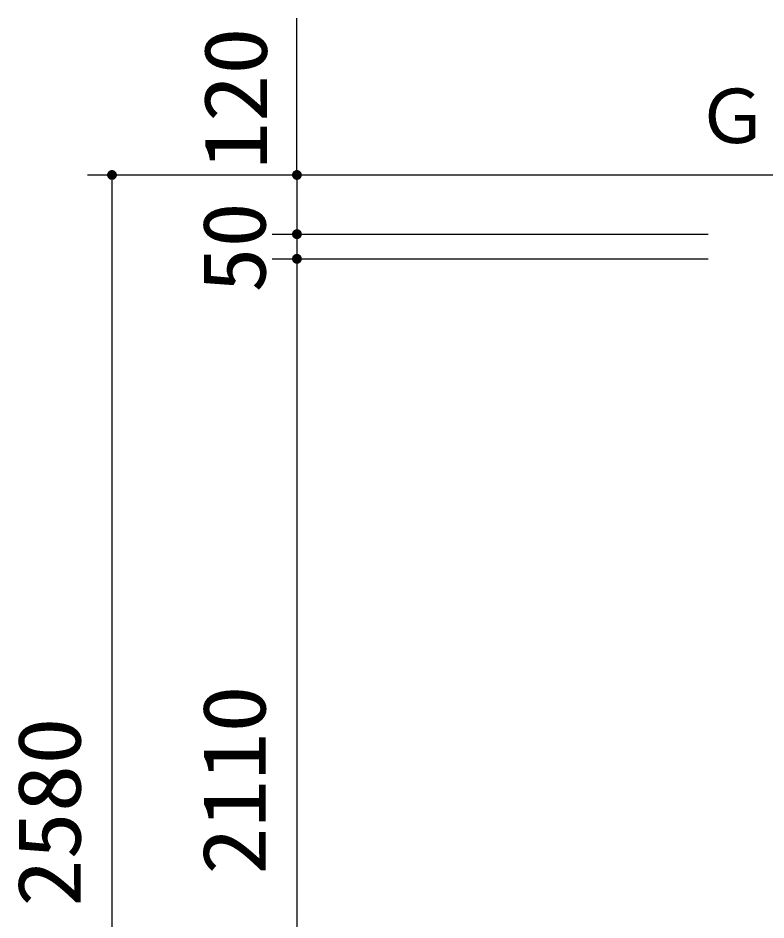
# Model space of a CAD drawing. Units: millimetres, scale not verified. Extents: x -14850 to 14850, y -10500 to 10500.
# Drawn here: x -1663 to -147, y -4459 to -2630 of the extents above; entities that cross this region are included whole.
import ezdxf
from ezdxf.enums import TextEntityAlignment as Align

# ---------------------------------------------------------------- set-up
doc = ezdxf.new("R2010")
doc.units = ezdxf.units.MM
doc.header["$LTSCALE"] = 50
for name, color, linetype, lineweight in [('0-0_空気管', 3, 'Continuous', 25), ('0-1_機器', 3, 'Continuous', 25), ('0-4_製作', 5, 'Continuous', 25)]:
    doc.layers.add(name, color=color, linetype=linetype, lineweight=lineweight)
doc.styles.add('ＭＳ ゴシック', font='')
doc.styles.get('ＭＳ ゴシック').set_extended_font_data('MS Gothic')

msp = doc.modelspace()

# ---------------------------------------------------------------- linework, layer by layer
at = {"layer": '0-1_機器', "color": 2}
msp.add_line((-264.13, -2948.46), (2262.48, -2948.46), dxfattribs=at)
at = {"layer": '0-4_製作', "color": 2}
for p, q in [((-1097.79, -2948.46), (-1097.79, -2630.34)), ((-1522.79, -2948.46), (-264.13, -2948.46)), ((-1472.79, -2948.46), (-1472.79, -5528.46)), ((-1097.79, -2948.46), (-1097.79, -3068.46)), ((-1147.79, -3068.46), (-264.13, -3068.46)), ((-1097.79, -3068.46), (-1097.79, -3118.46)), ((-1147.79, -3118.46), (-264.13, -3118.46)), ((-1147.79, -3118.46), (-264.13, -3118.46)), ((-1097.79, -3118.46), (-1097.79, -5228.46))]:
    msp.add_line(p, q, dxfattribs=at)
at = {"layer": '0-4_製作'}
for points in [[(-1481.23, -2943.1), (-1472.79, -2948.46), (-1481.84, -2944.2)], [(-1481.23, -2943.1), (-1472.79, -2938.46), (-1472.79, -2948.46)], [(-1480.5, -2942.09), (-1472.79, -2938.46), (-1481.23, -2943.1)], [(-1479.64, -2941.17), (-1472.79, -2938.46), (-1480.5, -2942.09)], [(-1478.67, -2940.37), (-1472.79, -2938.46), (-1479.64, -2941.17)], [(-1477.61, -2939.7), (-1472.79, -2938.46), (-1478.67, -2940.37)], [(-1476.47, -2939.16), (-1472.79, -2938.46), (-1477.61, -2939.7)], [(-1475.28, -2938.77), (-1472.79, -2938.46), (-1476.47, -2939.16)], [(-1474.04, -2938.54), (-1472.79, -2938.46), (-1475.28, -2938.77)], [(-1472.79, -2938.46), (-1462.79, -2948.46), (-1472.79, -2948.46)], [(-1472.79, -2938.46), (-1462.87, -2947.21), (-1462.79, -2948.46)], [(-1472.79, -2938.46), (-1463.11, -2945.97), (-1462.87, -2947.21)], [(-1472.79, -2938.46), (-1463.49, -2944.78), (-1463.11, -2945.97)], [(-1472.79, -2938.46), (-1464.03, -2943.64), (-1463.49, -2944.78)], [(-1472.79, -2938.46), (-1464.7, -2942.58), (-1464.03, -2943.64)], [(-1472.79, -2938.46), (-1465.5, -2941.61), (-1464.7, -2942.58)], [(-1472.16, -2938.48), (-1465.5, -2941.61), (-1472.79, -2938.46)], [(-1470.92, -2938.64), (-1465.5, -2941.61), (-1472.16, -2938.48)], [(-1470.92, -2938.64), (-1466.42, -2940.75), (-1465.5, -2941.61)], [(-1469.7, -2938.95), (-1466.42, -2940.75), (-1470.92, -2938.64)], [(-1469.7, -2938.95), (-1467.43, -2940.02), (-1466.42, -2940.75)], [(-1468.53, -2939.41), (-1467.43, -2940.02), (-1469.7, -2938.95)], [(-1106.84, -2944.2), (-1097.79, -2938.46), (-1097.79, -2948.46)], [(-1106.23, -2943.1), (-1097.79, -2938.46), (-1106.84, -2944.2)], [(-1105.5, -2942.09), (-1097.79, -2938.46), (-1106.23, -2943.1)], [(-1104.64, -2941.17), (-1097.79, -2938.46), (-1105.5, -2942.09)], [(-1103.67, -2940.37), (-1097.79, -2938.46), (-1104.64, -2941.17)], [(-1102.61, -2939.7), (-1097.79, -2938.46), (-1103.67, -2940.37)], [(-1101.47, -2939.16), (-1097.79, -2938.46), (-1102.61, -2939.7)], [(-1100.28, -2938.77), (-1097.79, -2938.46), (-1101.47, -2939.16)], [(-1099.04, -2938.54), (-1097.79, -2938.46), (-1100.28, -2938.77)], [(-1097.79, -2938.46), (-1087.79, -2948.46), (-1097.79, -2948.46)], [(-1097.79, -2938.46), (-1087.87, -2947.21), (-1087.79, -2948.46)], [(-1097.79, -2938.46), (-1088.11, -2945.97), (-1087.87, -2947.21)], [(-1097.79, -2938.46), (-1088.49, -2944.78), (-1088.11, -2945.97)], [(-1097.79, -2938.46), (-1089.03, -2943.64), (-1088.49, -2944.78)], [(-1097.79, -2938.46), (-1089.7, -2942.58), (-1089.03, -2943.64)], [(-1097.79, -2938.46), (-1090.5, -2941.61), (-1089.7, -2942.58)], [(-1097.79, -2938.46), (-1091.42, -2940.75), (-1090.5, -2941.61)], [(-1097.16, -2938.48), (-1091.42, -2940.75), (-1097.79, -2938.46)], [(-1097.16, -2938.48), (-1092.43, -2940.02), (-1091.42, -2940.75)], [(-1095.92, -2938.64), (-1092.43, -2940.02), (-1097.16, -2938.48)], [(-1095.92, -2938.64), (-1093.53, -2939.41), (-1092.43, -2940.02)], [(-1094.7, -2938.95), (-1093.53, -2939.41), (-1095.92, -2938.64)], [(-1482.77, -2947.83), (-1472.79, -2948.46), (-1482.79, -2948.46)], [(-1482.79, -2948.46), (-1472.79, -2948.46), (-1482.71, -2949.71)], [(-1482.61, -2946.59), (-1472.79, -2948.46), (-1482.77, -2947.83)], [(-1482.71, -2949.71), (-1472.79, -2948.46), (-1482.48, -2950.95)], [(-1482.3, -2945.37), (-1472.79, -2948.46), (-1482.61, -2946.59)], [(-1482.48, -2950.95), (-1472.79, -2948.46), (-1482.09, -2952.14)], [(-1481.84, -2944.2), (-1472.79, -2948.46), (-1482.3, -2945.37)], [(-1482.09, -2952.14), (-1472.79, -2948.46), (-1481.55, -2953.28)], [(-1481.55, -2953.28), (-1472.79, -2948.46), (-1480.88, -2954.34)], [(-1480.88, -2954.34), (-1472.79, -2948.46), (-1472.79, -2958.46)], [(-1480.88, -2954.34), (-1473.42, -2958.44), (-1480.08, -2955.31)], [(-1480.88, -2954.34), (-1472.79, -2958.46), (-1473.42, -2958.44)], [(-1480.08, -2955.31), (-1474.66, -2958.28), (-1479.17, -2956.17)], [(-1480.08, -2955.31), (-1473.42, -2958.44), (-1474.66, -2958.28)], [(-1479.17, -2956.17), (-1475.88, -2957.97), (-1478.15, -2956.9)], [(-1479.17, -2956.17), (-1474.66, -2958.28), (-1475.88, -2957.97)], [(-1478.15, -2956.9), (-1475.88, -2957.97), (-1477.05, -2957.51)], [(-1472.79, -2948.46), (-1471.54, -2958.38), (-1472.79, -2958.46)], [(-1472.79, -2948.46), (-1470.3, -2958.15), (-1471.54, -2958.38)], [(-1472.79, -2948.46), (-1469.11, -2957.76), (-1470.3, -2958.15)], [(-1472.79, -2948.46), (-1467.97, -2957.22), (-1469.11, -2957.76)], [(-1472.79, -2948.46), (-1466.91, -2956.55), (-1467.97, -2957.22)], [(-1472.79, -2948.46), (-1465.95, -2955.75), (-1466.91, -2956.55)], [(-1472.79, -2948.46), (-1465.09, -2954.83), (-1465.95, -2955.75)], [(-1472.79, -2948.46), (-1464.35, -2953.82), (-1465.09, -2954.83)], [(-1472.79, -2948.46), (-1463.74, -2952.72), (-1464.35, -2953.82)], [(-1462.79, -2948.46), (-1463.74, -2952.72), (-1472.79, -2948.46)], [(-1462.79, -2948.46), (-1463.28, -2951.55), (-1463.74, -2952.72)], [(-1462.79, -2948.46), (-1462.97, -2950.33), (-1463.28, -2951.55)], [(-1462.79, -2948.46), (-1462.81, -2949.09), (-1462.97, -2950.33)], [(-1107.77, -2947.83), (-1097.79, -2948.46), (-1107.79, -2948.46)], [(-1107.79, -2948.46), (-1097.79, -2948.46), (-1107.71, -2949.71)], [(-1107.61, -2946.59), (-1097.79, -2948.46), (-1107.77, -2947.83)], [(-1107.71, -2949.71), (-1097.79, -2948.46), (-1107.48, -2950.95)], [(-1107.3, -2945.37), (-1097.79, -2948.46), (-1107.61, -2946.59)], [(-1107.48, -2950.95), (-1097.79, -2948.46), (-1107.09, -2952.14)], [(-1106.84, -2944.2), (-1097.79, -2948.46), (-1107.3, -2945.37)], [(-1107.09, -2952.14), (-1097.79, -2948.46), (-1106.55, -2953.28)], [(-1106.55, -2953.28), (-1097.79, -2948.46), (-1105.88, -2954.34)], [(-1105.88, -2954.34), (-1097.79, -2948.46), (-1105.08, -2955.31)], [(-1105.08, -2955.31), (-1097.79, -2948.46), (-1097.79, -2958.46)], [(-1105.08, -2955.31), (-1097.79, -2958.46), (-1104.17, -2956.17)], [(-1104.17, -2956.17), (-1098.42, -2958.44), (-1103.15, -2956.9)], [(-1104.17, -2956.17), (-1097.79, -2958.46), (-1098.42, -2958.44)], [(-1103.15, -2956.9), (-1099.66, -2958.28), (-1102.05, -2957.51)], [(-1103.15, -2956.9), (-1098.42, -2958.44), (-1099.66, -2958.28)], [(-1102.05, -2957.51), (-1099.66, -2958.28), (-1100.88, -2957.97)], [(-1097.79, -2948.46), (-1096.54, -2958.38), (-1097.79, -2958.46)], [(-1097.79, -2948.46), (-1095.3, -2958.15), (-1096.54, -2958.38)], [(-1097.79, -2948.46), (-1094.11, -2957.76), (-1095.3, -2958.15)], [(-1097.79, -2948.46), (-1092.97, -2957.22), (-1094.11, -2957.76)], [(-1097.79, -2948.46), (-1091.91, -2956.55), (-1092.97, -2957.22)], [(-1097.79, -2948.46), (-1090.95, -2955.75), (-1091.91, -2956.55)], [(-1097.79, -2948.46), (-1090.09, -2954.83), (-1090.95, -2955.75)], [(-1097.79, -2948.46), (-1089.35, -2953.82), (-1090.09, -2954.83)], [(-1097.79, -2948.46), (-1088.74, -2952.72), (-1089.35, -2953.82)], [(-1097.79, -2948.46), (-1088.28, -2951.55), (-1088.74, -2952.72)], [(-1087.79, -2948.46), (-1088.28, -2951.55), (-1097.79, -2948.46)], [(-1087.79, -2948.46), (-1087.97, -2950.33), (-1088.28, -2951.55)], [(-1087.79, -2948.46), (-1087.81, -2949.09), (-1087.97, -2950.33)], [(-1107.77, -3067.83), (-1097.79, -3068.46), (-1107.79, -3068.46)], [(-1107.79, -3068.46), (-1097.79, -3068.46), (-1107.71, -3069.71)], [(-1107.61, -3066.59), (-1097.79, -3068.46), (-1107.77, -3067.83)], [(-1107.71, -3069.71), (-1097.79, -3068.46), (-1107.48, -3070.95)], [(-1107.3, -3065.37), (-1097.79, -3068.46), (-1107.61, -3066.59)], [(-1107.48, -3070.95), (-1097.79, -3068.46), (-1107.09, -3072.14)], [(-1106.84, -3064.2), (-1097.79, -3068.46), (-1107.3, -3065.37)], [(-1107.09, -3072.14), (-1097.79, -3068.46), (-1106.55, -3073.28)], [(-1106.84, -3064.2), (-1097.79, -3058.46), (-1097.79, -3068.46)], [(-1106.23, -3063.1), (-1097.79, -3058.46), (-1106.84, -3064.2)], [(-1106.55, -3073.28), (-1097.79, -3068.46), (-1105.88, -3074.34)], [(-1105.5, -3062.09), (-1097.79, -3058.46), (-1106.23, -3063.1)], [(-1105.88, -3074.34), (-1097.79, -3068.46), (-1105.08, -3075.31)], [(-1104.64, -3061.17), (-1097.79, -3058.46), (-1105.5, -3062.09)], [(-1105.08, -3075.31), (-1097.79, -3068.46), (-1104.17, -3076.17)], [(-1103.67, -3060.37), (-1097.79, -3058.46), (-1104.64, -3061.17)], [(-1104.17, -3076.17), (-1097.79, -3068.46), (-1097.79, -3078.46)], [(-1102.61, -3059.7), (-1097.79, -3058.46), (-1103.67, -3060.37)], [(-1101.47, -3059.16), (-1097.79, -3058.46), (-1102.61, -3059.7)], [(-1100.28, -3058.77), (-1097.79, -3058.46), (-1101.47, -3059.16)], [(-1099.04, -3058.54), (-1097.79, -3058.46), (-1100.28, -3058.77)], [(-1097.79, -3058.46), (-1087.79, -3068.46), (-1097.79, -3068.46)], [(-1097.79, -3058.46), (-1087.87, -3067.21), (-1087.79, -3068.46)], [(-1097.79, -3058.46), (-1088.11, -3065.97), (-1087.87, -3067.21)], [(-1097.79, -3058.46), (-1088.49, -3064.78), (-1088.11, -3065.97)], [(-1097.79, -3058.46), (-1089.03, -3063.64), (-1088.49, -3064.78)], [(-1097.79, -3058.46), (-1089.7, -3062.58), (-1089.03, -3063.64)], [(-1097.79, -3058.46), (-1090.5, -3061.62), (-1089.7, -3062.58)], [(-1097.79, -3058.46), (-1091.42, -3060.76), (-1090.5, -3061.62)], [(-1097.79, -3058.46), (-1092.43, -3060.02), (-1091.42, -3060.76)], [(-1097.16, -3058.48), (-1092.43, -3060.02), (-1097.79, -3058.46)], [(-1097.79, -3068.46), (-1096.54, -3078.38), (-1097.79, -3078.46)], [(-1097.79, -3068.46), (-1095.3, -3078.15), (-1096.54, -3078.38)], [(-1097.79, -3068.46), (-1094.11, -3077.76), (-1095.3, -3078.15)], [(-1097.79, -3068.46), (-1092.97, -3077.22), (-1094.11, -3077.76)], [(-1097.79, -3068.46), (-1091.91, -3076.55), (-1092.97, -3077.22)], [(-1097.79, -3068.46), (-1090.95, -3075.75), (-1091.91, -3076.55)], [(-1097.79, -3068.46), (-1090.09, -3074.84), (-1090.95, -3075.75)], [(-1097.79, -3068.46), (-1089.35, -3073.82), (-1090.09, -3074.84)], [(-1097.79, -3068.46), (-1088.74, -3072.72), (-1089.35, -3073.82)], [(-1097.79, -3068.46), (-1088.28, -3071.55), (-1088.74, -3072.72)], [(-1087.79, -3068.46), (-1088.28, -3071.55), (-1097.79, -3068.46)], [(-1095.92, -3058.64), (-1092.43, -3060.02), (-1097.16, -3058.48)], [(-1095.92, -3058.64), (-1093.53, -3059.41), (-1092.43, -3060.02)], [(-1094.7, -3058.95), (-1093.53, -3059.41), (-1095.92, -3058.64)], [(-1087.79, -3068.46), (-1087.97, -3070.33), (-1088.28, -3071.55)], [(-1087.79, -3068.46), (-1087.81, -3069.09), (-1087.97, -3070.33)], [(-1104.17, -3076.17), (-1098.42, -3078.44), (-1103.15, -3076.9)], [(-1104.17, -3076.17), (-1097.79, -3078.46), (-1098.42, -3078.44)], [(-1103.15, -3076.9), (-1099.66, -3078.28), (-1102.05, -3077.51)], [(-1103.15, -3076.9), (-1098.42, -3078.44), (-1099.66, -3078.28)], [(-1102.05, -3077.51), (-1099.66, -3078.28), (-1100.88, -3077.97)], [(-1107.77, -3117.83), (-1097.79, -3118.46), (-1107.79, -3118.46)], [(-1107.77, -3117.83), (-1097.79, -3118.46), (-1107.79, -3118.46)], [(-1107.79, -3118.46), (-1097.79, -3118.46), (-1107.71, -3119.71)], [(-1107.79, -3118.46), (-1097.79, -3118.46), (-1107.71, -3119.71)], [(-1107.61, -3116.59), (-1097.79, -3118.46), (-1107.77, -3117.83)], [(-1107.61, -3116.59), (-1097.79, -3118.46), (-1107.77, -3117.83)], [(-1107.71, -3119.71), (-1097.79, -3118.46), (-1107.48, -3120.95)], [(-1107.71, -3119.71), (-1097.79, -3118.46), (-1107.48, -3120.95)], [(-1107.3, -3115.37), (-1097.79, -3118.46), (-1107.61, -3116.59)], [(-1107.3, -3115.37), (-1097.79, -3118.46), (-1107.61, -3116.59)], [(-1107.48, -3120.95), (-1097.79, -3118.46), (-1107.09, -3122.14)], [(-1107.48, -3120.95), (-1097.79, -3118.46), (-1107.09, -3122.14)], [(-1106.84, -3114.2), (-1097.79, -3118.46), (-1107.3, -3115.37)], [(-1106.84, -3114.2), (-1097.79, -3118.46), (-1107.3, -3115.37)], [(-1107.09, -3122.14), (-1097.79, -3118.46), (-1106.55, -3123.28)], [(-1107.09, -3122.14), (-1097.79, -3118.46), (-1106.55, -3123.28)], [(-1106.84, -3114.2), (-1097.79, -3108.46), (-1097.79, -3118.46)], [(-1106.23, -3113.1), (-1097.79, -3108.46), (-1106.84, -3114.2)], [(-1106.84, -3114.2), (-1097.79, -3108.46), (-1097.79, -3118.46)], [(-1106.23, -3113.1), (-1097.79, -3108.46), (-1106.84, -3114.2)], [(-1106.55, -3123.28), (-1097.79, -3118.46), (-1105.88, -3124.34)], [(-1106.55, -3123.28), (-1097.79, -3118.46), (-1105.88, -3124.34)], [(-1105.5, -3112.09), (-1097.79, -3108.46), (-1106.23, -3113.1)], [(-1105.5, -3112.09), (-1097.79, -3108.46), (-1106.23, -3113.1)], [(-1105.88, -3124.34), (-1097.79, -3118.46), (-1105.08, -3125.31)], [(-1105.88, -3124.34), (-1097.79, -3118.46), (-1105.08, -3125.31)], [(-1104.64, -3111.17), (-1097.79, -3108.46), (-1105.5, -3112.09)], [(-1104.64, -3111.17), (-1097.79, -3108.46), (-1105.5, -3112.09)], [(-1105.08, -3125.31), (-1097.79, -3118.46), (-1104.17, -3126.17)], [(-1105.08, -3125.31), (-1097.79, -3118.46), (-1104.17, -3126.17)], [(-1103.67, -3110.37), (-1097.79, -3108.46), (-1104.64, -3111.17)], [(-1103.67, -3110.37), (-1097.79, -3108.46), (-1104.64, -3111.17)], [(-1104.17, -3126.17), (-1097.79, -3118.46), (-1097.79, -3128.46)], [(-1104.17, -3126.17), (-1097.79, -3118.46), (-1097.79, -3128.46)], [(-1104.17, -3126.17), (-1098.42, -3128.44), (-1103.15, -3126.9)], [(-1104.17, -3126.17), (-1097.79, -3128.46), (-1098.42, -3128.44)], [(-1104.17, -3126.17), (-1098.42, -3128.44), (-1103.15, -3126.9)], [(-1104.17, -3126.17), (-1097.79, -3128.46), (-1098.42, -3128.44)], [(-1102.61, -3109.7), (-1097.79, -3108.46), (-1103.67, -3110.37)], [(-1102.61, -3109.7), (-1097.79, -3108.46), (-1103.67, -3110.37)], [(-1101.47, -3109.16), (-1097.79, -3108.46), (-1102.61, -3109.7)], [(-1101.47, -3109.16), (-1097.79, -3108.46), (-1102.61, -3109.7)], [(-1100.28, -3108.77), (-1097.79, -3108.46), (-1101.47, -3109.16)], [(-1100.28, -3108.77), (-1097.79, -3108.46), (-1101.47, -3109.16)], [(-1099.04, -3108.54), (-1097.79, -3108.46), (-1100.28, -3108.77)], [(-1099.04, -3108.54), (-1097.79, -3108.46), (-1100.28, -3108.77)], [(-1097.79, -3108.46), (-1087.79, -3118.46), (-1097.79, -3118.46)], [(-1097.79, -3108.46), (-1087.87, -3117.21), (-1087.79, -3118.46)], [(-1097.79, -3108.46), (-1088.11, -3115.97), (-1087.87, -3117.21)], [(-1097.79, -3108.46), (-1088.49, -3114.78), (-1088.11, -3115.97)], [(-1097.79, -3108.46), (-1089.03, -3113.64), (-1088.49, -3114.78)], [(-1097.79, -3108.46), (-1089.7, -3112.58), (-1089.03, -3113.64)], [(-1097.79, -3108.46), (-1090.5, -3111.61), (-1089.7, -3112.58)], [(-1097.79, -3108.46), (-1091.42, -3110.75), (-1090.5, -3111.61)], [(-1097.79, -3108.46), (-1092.43, -3110.02), (-1091.42, -3110.75)], [(-1097.16, -3108.48), (-1092.43, -3110.02), (-1097.79, -3108.46)], [(-1097.79, -3108.46), (-1087.79, -3118.46), (-1097.79, -3118.46)], [(-1097.79, -3108.46), (-1087.87, -3117.21), (-1087.79, -3118.46)], [(-1097.79, -3108.46), (-1088.11, -3115.97), (-1087.87, -3117.21)], [(-1097.79, -3108.46), (-1088.49, -3114.78), (-1088.11, -3115.97)], [(-1097.79, -3108.46), (-1089.03, -3113.64), (-1088.49, -3114.78)], [(-1097.79, -3108.46), (-1089.7, -3112.58), (-1089.03, -3113.64)], [(-1097.79, -3108.46), (-1090.5, -3111.61), (-1089.7, -3112.58)], [(-1097.79, -3108.46), (-1091.42, -3110.75), (-1090.5, -3111.61)], [(-1097.79, -3108.46), (-1092.43, -3110.02), (-1091.42, -3110.75)], [(-1097.16, -3108.48), (-1092.43, -3110.02), (-1097.79, -3108.46)], [(-1097.79, -3118.46), (-1096.54, -3128.38), (-1097.79, -3128.46)], [(-1097.79, -3118.46), (-1095.3, -3128.15), (-1096.54, -3128.38)], [(-1097.79, -3118.46), (-1094.11, -3127.76), (-1095.3, -3128.15)], [(-1097.79, -3118.46), (-1092.97, -3127.22), (-1094.11, -3127.76)], [(-1097.79, -3118.46), (-1091.91, -3126.55), (-1092.97, -3127.22)], [(-1097.79, -3118.46), (-1090.95, -3125.75), (-1091.91, -3126.55)], [(-1097.79, -3118.46), (-1090.09, -3124.83), (-1090.95, -3125.75)], [(-1097.79, -3118.46), (-1089.35, -3123.82), (-1090.09, -3124.83)], [(-1097.79, -3118.46), (-1088.74, -3122.72), (-1089.35, -3123.82)], [(-1097.79, -3118.46), (-1088.28, -3121.55), (-1088.74, -3122.72)], [(-1087.79, -3118.46), (-1088.28, -3121.55), (-1097.79, -3118.46)], [(-1097.79, -3118.46), (-1096.54, -3128.38), (-1097.79, -3128.46)], [(-1097.79, -3118.46), (-1095.3, -3128.15), (-1096.54, -3128.38)], [(-1097.79, -3118.46), (-1094.11, -3127.76), (-1095.3, -3128.15)], [(-1097.79, -3118.46), (-1092.97, -3127.22), (-1094.11, -3127.76)], [(-1097.79, -3118.46), (-1091.91, -3126.55), (-1092.97, -3127.22)], [(-1097.79, -3118.46), (-1090.95, -3125.75), (-1091.91, -3126.55)], [(-1097.79, -3118.46), (-1090.09, -3124.83), (-1090.95, -3125.75)], [(-1097.79, -3118.46), (-1089.35, -3123.82), (-1090.09, -3124.83)], [(-1097.79, -3118.46), (-1088.74, -3122.72), (-1089.35, -3123.82)], [(-1097.79, -3118.46), (-1088.28, -3121.55), (-1088.74, -3122.72)], [(-1087.79, -3118.46), (-1088.28, -3121.55), (-1097.79, -3118.46)], [(-1095.92, -3108.64), (-1092.43, -3110.02), (-1097.16, -3108.48)], [(-1095.92, -3108.64), (-1092.43, -3110.02), (-1097.16, -3108.48)], [(-1095.92, -3108.64), (-1093.53, -3109.41), (-1092.43, -3110.02)], [(-1094.7, -3108.95), (-1093.53, -3109.41), (-1095.92, -3108.64)], [(-1095.92, -3108.64), (-1093.53, -3109.41), (-1092.43, -3110.02)], [(-1094.7, -3108.95), (-1093.53, -3109.41), (-1095.92, -3108.64)], [(-1087.79, -3118.46), (-1087.97, -3120.33), (-1088.28, -3121.55)], [(-1087.79, -3118.46), (-1087.97, -3120.33), (-1088.28, -3121.55)], [(-1087.79, -3118.46), (-1087.81, -3119.09), (-1087.97, -3120.33)], [(-1087.79, -3118.46), (-1087.81, -3119.09), (-1087.97, -3120.33)], [(-1103.15, -3126.9), (-1099.66, -3128.28), (-1102.05, -3127.51)], [(-1103.15, -3126.9), (-1098.42, -3128.44), (-1099.66, -3128.28)], [(-1103.15, -3126.9), (-1099.66, -3128.28), (-1102.05, -3127.51)], [(-1103.15, -3126.9), (-1098.42, -3128.44), (-1099.66, -3128.28)], [(-1102.05, -3127.51), (-1099.66, -3128.28), (-1100.88, -3127.97)], [(-1102.05, -3127.51), (-1099.66, -3128.28), (-1100.88, -3127.97)]]:
    msp.add_solid(points, dxfattribs=at)

# ---------------------------------------------------------------- texts
at = {"layer": '0-0_空気管', "color": 4, "style": 'ＭＳ ゴシック'}
msp.add_text('Ｇ．Ｌ', height=110, rotation=0.002, dxfattribs=at).set_placement((-289.58, -2916.58), align=Align.BOTTOM_LEFT)
at = {"layer": '0-4_製作', "color": 4, "style": 'ＭＳ ゴシック'}
for s, width, p in [('120', 1.1, (-1120.12, -2937.45)), ('50', 1.05, (-1122.79, -3187.21)), ('2110', 1.1, (-1122.79, -4367.21)), ('2580', 1.1, (-1497.79, -4432.21))]:
    msp.add_text(s, height=128.4, rotation=90, dxfattribs=dict(at, width=width)).set_placement(p, align=Align.BOTTOM_LEFT)

doc.saveas('drawing.dxf')
